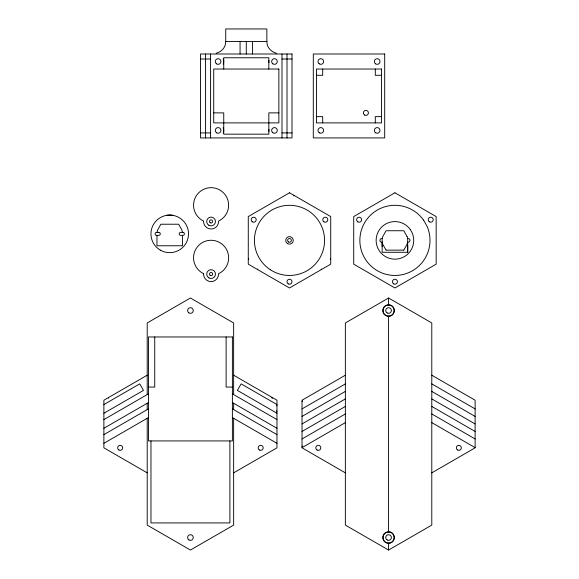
<?xml version="1.0" encoding="UTF-8"?>
<svg xmlns="http://www.w3.org/2000/svg" width="579" height="579" viewBox="0 0 579 579"><rect width="100%" height="100%" fill="white"/><g stroke="black" fill="none" stroke-linecap="round" stroke-linejoin="round"><path stroke-width="0.87" d="M240.061 53.999L240.061 41.478M385.969 250.034L382.806 244.324A13.505 13.505 0 0 1 382.328 242.42L382.27 242.044A11.283 11.283 0 0 1 382.27 238.881L382.299 238.591A1.882 1.882 0 0 0 379.904 240.307A1.882 1.882 0 0 0 382.154 242.225L382.154 252.278L407.71 252.278L407.71 242.225A1.882 1.882 0 0 0 409.961 240.307A1.882 1.882 0 0 0 407.565 238.577L407.609 238.874A11.276 11.276 0 0 1 407.602 241.986L407.544 242.42A13.498 13.498 0 0 1 407.066 244.324L403.896 250.034M157.061 232.36L157.133 231.926A13.498 13.498 0 0 1 157.611 230.029L160.846 224.225L178.629 224.225L181.871 230.022A13.505 13.505 0 0 1 182.349 231.926L182.414 232.36M147.211 375.214L103.88 400.227L103.88 447.828L147.211 472.848M103.88 404.569L139.72 383.877L143.476 390.384L103.88 413.247M103.88 419.601L148.463 393.858M103.88 428.279L148.463 402.535M103.88 434.634L148.463 408.89M103.88 443.311L148.463 417.568M388.574 298.004L345.359 322.959L345.359 525.102L388.574 550.05L431.789 525.102L431.789 322.959L388.574 298.004L388.574 304.894A5.696 5.472 -90 0 0 382.871 310.532A5.696 5.472 -90 0 0 388.574 316.228L388.574 531.891A5.696 5.472 -90 0 0 382.871 537.522A5.696 5.472 -90 0 0 388.574 543.218L388.574 550.05M345.359 375.214L302.028 400.227L302.028 447.828L345.359 472.848M302.028 401.392L302.636 401.037M302.028 408.904L345.359 383.891M302.028 416.424L345.359 391.404M302.028 423.937L345.359 398.917M302.028 431.456L345.359 406.436M233.641 472.848L276.972 447.828L276.972 400.227L233.641 375.214M302.028 438.969L345.359 413.949M302.028 446.481L302.788 446.047M302.028 447.647L345.359 422.627M431.789 472.848L475.12 447.828L475.12 400.227L431.789 375.214M216.141 53.261C221.46 51.907 226.013 47.21 225.658 41.478L266.912 41.478C266.593 47.203 271.117 51.907 276.444 53.261M200.573 59.015L210.597 59.015M281.995 59.015L292.011 59.015M316.431 75.299L322.691 75.299L322.691 69.031M381.568 75.299L375.301 75.299L375.301 69.031M213.723 112.876L223.747 112.876L223.747 134.169L268.837 134.169L268.837 112.876L278.861 112.876M316.431 116.632L322.691 116.632L322.691 122.893M381.568 116.632L375.301 116.632L375.301 122.893M200.573 132.917L210.597 132.917M281.995 132.917L292.011 132.917M386.048 250.128L403.824 250.128M148.463 387.069L154.731 387.069L154.731 336.964M232.389 387.069L226.128 387.069L226.128 336.964M271.797 397.99L272.333 397.549A8.765 8.765 0 0 0 272.325 398.214M431.789 383.891L475.12 408.904M431.789 391.404L475.12 416.424M431.789 398.917L475.12 423.937M431.789 406.436L475.12 431.456M431.789 413.949L475.12 438.969M431.789 422.627L475.12 447.647M276.972 404.569L241.139 383.877L237.376 390.384L276.972 413.247M232.389 393.858L276.972 419.601M232.389 402.535L276.972 428.279M232.389 408.89L276.972 434.634M232.389 417.568L276.972 443.311M407.066 236.536L403.824 230.739L386.048 230.739L382.806 236.536A13.505 13.505 0 0 0 382.328 238.439M407.71 245.995L407.71 252.278M382.154 242.225L382.154 246.618M287.003 53.999L287.003 137.925M281.995 53.999L281.995 137.925M268.837 69.031L268.837 57.762L223.747 57.762L223.747 69.031M266.854 41.478L266.854 28.95L225.73 28.95L225.73 41.478M252.524 41.478L252.524 53.999M246.292 41.478L246.292 53.999M233.641 394.581L233.641 322.959L190.426 298.004L147.211 322.959L147.211 394.581M233.641 403.259L233.641 409.614M233.641 418.291L233.641 525.102L190.426 550.05L147.211 525.102L147.211 418.291M229.885 440.93L229.885 522.931L150.967 522.931L150.967 440.93M210.597 53.999L210.597 137.925M205.581 53.999L205.581 137.925M182.515 235.371L182.515 245.764L156.96 245.764L156.96 235.371M147.211 403.259L147.211 409.614M276.972 405.734A8.765 8.765 0 0 1 276.415 405.409M276.972 411.141A13.78 13.78 0 0 1 276.335 410.924M108.476 397.57A8.765 8.765 0 0 1 108.476 398.178M388.574 304.836A5.696 5.472 -90 0 1 394.277 310.532A5.696 5.472 -90 0 1 388.574 316.228M388.574 531.833A5.696 5.472 90 0 1 394.277 537.522A5.696 5.472 90 0 1 388.574 543.218M407.066 236.543A13.498 13.498 0 0 1 407.544 238.439M166.607 215.337A18.629 18.463 0 0 1 172.868 215.337M321.381 269.575A13.78 13.78 0 0 1 321.265 268.989M330.196 259.074A8.765 8.765 0 0 1 330.725 258.77M257.735 268.989A13.78 13.78 0 0 1 257.619 269.575M248.275 258.77A8.765 8.765 0 0 1 248.804 259.074M294.183 195.485A8.765 8.765 0 0 1 293.662 195.789M223.118 58.928A5.638 5.638 0 0 1 223.118 64.103M223.118 127.821A5.638 5.638 0 0 1 223.118 132.996M268.931 131.433A5.638 5.638 0 0 1 268.931 129.385M268.931 62.546A5.638 5.638 0 0 1 268.931 60.491M203.569 221.46L203.569 221.489A7.513 7.513 0 0 0 211.082 229.009A7.513 7.513 0 0 0 218.594 221.489L218.587 221.055A17.536 17.536 0 0 0 224.818 194.305A17.536 17.536 0 0 0 197.345 194.305A17.536 17.536 0 0 0 203.576 221.055L203.569 221.439M203.569 274.062L203.569 274.084A7.513 7.513 0 0 0 211.082 281.604A7.513 7.513 0 0 0 218.594 274.084L218.587 273.708A17.536 17.536 0 0 0 224.818 246.9A17.536 17.536 0 0 0 197.345 246.9A17.536 17.536 0 0 0 203.576 273.65L203.569 274.005M289.5 192.785L248.275 216.582L248.275 264.176L289.5 287.98L330.725 264.176L330.725 216.582L289.5 192.785M394.936 192.785L353.711 216.582L353.711 264.176L394.936 287.98L436.153 264.176L436.153 216.582L394.936 192.785M292.011 53.999L200.573 53.999L200.573 137.925L292.011 137.925L292.011 53.999M384.695 53.999L313.297 53.999L313.297 137.925L384.695 137.925L384.695 53.999M278.861 69.031L213.723 69.031L213.723 122.893L278.861 122.893L278.861 69.031M381.568 69.031L316.431 69.031L316.431 122.893L381.568 122.893L381.568 69.031M158.776 232.36L156.583 232.36A1.505 1.505 0 0 0 155.085 233.865A1.505 1.505 0 0 0 156.583 235.371L158.776 235.371A1.505 1.505 0 0 0 160.282 233.865A1.505 1.505 0 0 0 158.776 232.36M182.892 232.36L180.699 232.36A1.505 1.505 0 0 0 179.193 233.865A1.505 1.505 0 0 0 180.699 235.371L182.892 235.371A1.505 1.505 0 0 0 184.39 233.865A1.505 1.505 0 0 0 182.892 232.36M232.389 336.964L148.463 336.964L148.463 440.93L232.389 440.93L232.389 336.964M423.582 220.15L423.452 219.962A35.073 35.073 0 0 0 364.003 223.841A35.073 35.073 0 0 0 393.792 275.438A35.073 35.073 0 0 0 426.875 225.897L423.582 220.15M410.279 229.537L410.207 229.436A18.789 18.789 0 0 0 378.362 231.528A18.789 18.789 0 0 0 394.328 259.16A18.789 18.789 0 0 0 412.045 232.613L410.279 229.537M189.015 539.968A2.815 2.815 0 0 0 193.241 537.522A2.815 2.815 0 0 0 189.015 535.083A2.815 2.815 0 0 0 189.015 539.968M188.805 312.834A2.815 2.815 0 0 0 193.234 310.785A2.815 2.815 0 0 0 189.239 307.977A2.815 2.815 0 0 0 188.805 312.834M118.912 449.999A2.504 2.504 0 0 0 122.668 447.828A2.504 2.504 0 0 0 118.912 445.656A2.504 2.504 0 0 0 118.912 449.999M259.435 449.999A2.504 2.504 0 0 0 263.199 447.828A2.504 2.504 0 0 0 259.435 445.656A2.504 2.504 0 0 0 259.435 449.999M387.163 539.968A2.815 2.815 0 0 0 391.39 537.522A2.815 2.815 0 0 0 387.163 535.083A2.815 2.815 0 0 0 387.163 539.968M385.759 542.407A5.638 5.638 0 0 0 394.212 537.522A5.638 5.638 0 0 0 385.759 532.644A5.638 5.638 0 0 0 385.759 542.407M385.759 315.41A5.638 5.638 0 0 0 394.212 310.532A5.638 5.638 0 0 0 385.759 305.654A5.638 5.638 0 0 0 385.759 315.41M387.163 312.971A2.815 2.815 0 0 0 391.39 310.532A2.815 2.815 0 0 0 387.163 308.093A2.815 2.815 0 0 0 387.163 312.971M457.584 449.999A2.504 2.504 0 0 0 461.34 447.828A2.504 2.504 0 0 0 457.584 445.656A2.504 2.504 0 0 0 457.584 449.999M317.06 449.999A2.504 2.504 0 0 0 320.817 447.828A2.504 2.504 0 0 0 317.06 445.656A2.504 2.504 0 0 0 317.06 449.999M429.357 221.808A2.504 2.504 0 0 0 433.23 219.854A2.504 2.504 0 0 0 429.604 217.48A2.504 2.504 0 0 0 429.357 221.808M357.786 221.822A2.504 2.504 0 0 0 361.636 219.832A2.504 2.504 0 0 0 357.988 217.487A2.504 2.504 0 0 0 357.786 221.822M393.684 283.884A2.504 2.504 0 0 0 397.44 281.712A2.504 2.504 0 0 0 393.684 279.548A2.504 2.504 0 0 0 393.684 283.884M160.238 250.077A18.789 18.789 0 0 0 188.522 233.988A18.789 18.789 0 0 0 160.448 217.538A18.789 18.789 0 0 0 160.238 250.077M210.177 222.72A1.563 1.563 0 0 0 212.645 221.583A1.563 1.563 0 0 0 210.423 220.02A1.563 1.563 0 0 0 210.177 222.72M208.889 225.289A4.386 4.386 0 0 0 215.468 221.489A4.386 4.386 0 0 0 208.889 217.697A4.386 4.386 0 0 0 208.889 225.289M210.177 275.315A1.563 1.563 0 0 0 212.645 274.178A1.563 1.563 0 0 0 210.423 272.615A1.563 1.563 0 0 0 210.177 275.315M208.889 277.884A4.386 4.386 0 0 0 215.468 274.084A4.386 4.386 0 0 0 208.889 270.292A4.386 4.386 0 0 0 208.889 277.884M270.306 269.734A35.073 35.073 0 0 0 324.515 242.326A35.073 35.073 0 0 0 273.672 209.084A35.073 35.073 0 0 0 270.306 269.734M287.445 243.527A3.756 3.756 0 0 0 293.249 240.589A3.756 3.756 0 0 0 287.806 237.028A3.756 3.756 0 0 0 287.445 243.527M288.472 241.95A1.882 1.882 0 0 0 291.375 240.488A1.882 1.882 0 0 0 288.653 238.707A1.882 1.882 0 0 0 288.472 241.95M252.35 221.822A2.504 2.504 0 0 0 256.207 219.832A2.504 2.504 0 0 0 252.553 217.487A2.504 2.504 0 0 0 252.35 221.822M288.248 283.884A2.504 2.504 0 0 0 292.004 281.712A2.504 2.504 0 0 0 288.248 279.548A2.504 2.504 0 0 0 288.248 283.884M323.929 221.808A2.504 2.504 0 0 0 327.801 219.854A2.504 2.504 0 0 0 324.168 217.48A2.504 2.504 0 0 0 323.929 221.808M319.195 63.82A2.815 2.815 0 0 0 323.625 61.772A2.815 2.815 0 0 0 319.63 58.957A2.815 2.815 0 0 0 319.195 63.82M375.561 63.82A2.815 2.815 0 0 0 379.99 61.772A2.815 2.815 0 0 0 375.995 58.957A2.815 2.815 0 0 0 375.561 63.82M375.771 132.852A2.815 2.815 0 0 0 379.998 130.413A2.815 2.815 0 0 0 375.771 127.966A2.815 2.815 0 0 0 375.771 132.852M319.405 132.852A2.815 2.815 0 0 0 323.632 130.413A2.815 2.815 0 0 0 319.405 127.966A2.815 2.815 0 0 0 319.405 132.852M364.654 115.04A2.504 2.504 0 0 0 368.41 112.876A2.504 2.504 0 0 0 364.654 110.705A2.504 2.504 0 0 0 364.654 115.04M216.488 63.82A2.815 2.815 0 0 0 220.917 61.772A2.815 2.815 0 0 0 216.922 58.957A2.815 2.815 0 0 0 216.488 63.82M272.854 63.82A2.815 2.815 0 0 0 277.283 61.772A2.815 2.815 0 0 0 273.288 58.957A2.815 2.815 0 0 0 272.854 63.82M216.698 132.852A2.815 2.815 0 0 0 220.925 130.413A2.815 2.815 0 0 0 216.698 127.966A2.815 2.815 0 0 0 216.698 132.852M272.854 132.714A2.815 2.815 0 0 0 277.283 130.666A2.815 2.815 0 0 0 273.288 127.85A2.815 2.815 0 0 0 272.854 132.714"/></g></svg>
